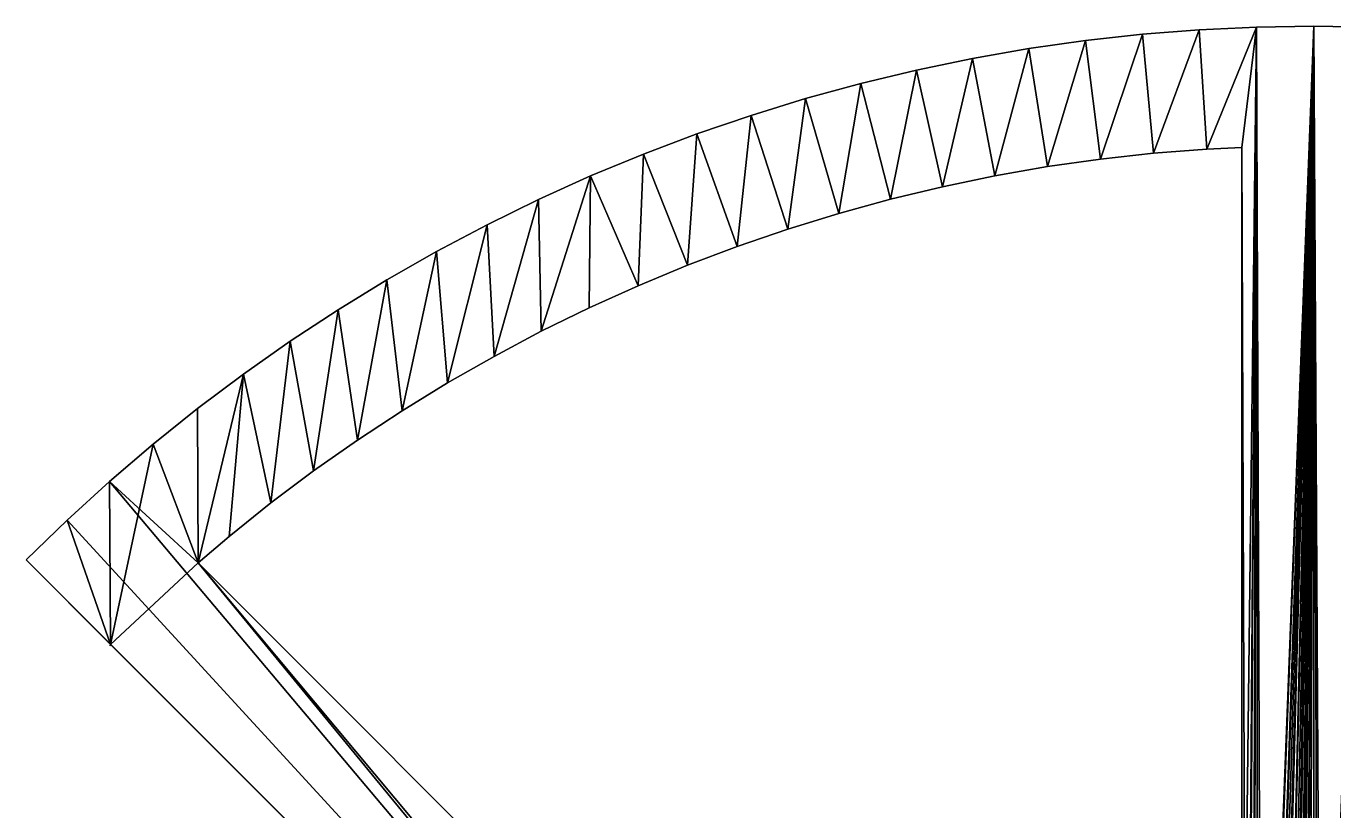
# Model space of a CAD drawing. Header units: metres. Extents: x -108 to 108, y 21 to 152.
# Drawn here: x -107.8 to 1.7, y 86.8 to 152.4 of the extents above; entities that cross this region are included whole.
import ezdxf

# ---------------------------------------------------------------- set-up
doc = ezdxf.new("R2010")
doc.units = ezdxf.units.M

msp = doc.modelspace()

# ---------------------------------------------------------------- linework, layer by layer
at = {"layer": 'Layer0'}
msp.add_line((-100.69, 100.69, 9.9), (-100.8, 100.58, 9.9), dxfattribs=at)

# ---------------------------------------------------------------- meshes
mesh = msp.add_polyface(dxfattribs=at)
corners = [(-89.58, 123.29), (-93.36, 107.5), (-93.41, 120.42), (-90.77, 109.72), (-87.28, 112.52), (-85.66, 126.05), (-83.7, 115.2), (-81.66, 128.68), (-80.04, 117.78), (-77.58, 131.18), (-76.3, 120.23), (-73.42, 133.55), (-72.49, 122.57), (-6, 142.26), (-4.79, 152.32), (-6, 49.54), (-5.62, 39.5), (-5, 39.59), (-4.38, 39.66), (0, 152.4), (-3.75, 39.72), (-3.13, 39.78), (-2.51, 39.82), (-1.88, 39.86), (-1.25, 39.88), (-0.63, 39.9), (0, 39.9), (-104.32, 111.09), (-28.21, 28.21), (-107.76, 107.76), (-100.78, 114.32), (-97.14, 117.43), (-27.5, 41.64), (-9.92, 38.65), (-10.12, 48.86), (-9.35, 49.02), (-9.31, 38.8), (-8.58, 49.16), (-8.09, 39.07), (-7.81, 49.29), (-7.48, 39.19), (-7.03, 49.4), (-6.86, 39.31), (-6.25, 49.51), (-6.24, 39.41)]
mesh.append_faces([[corners[k] for k in face] for face in [(27, 28, 29)]], dxfattribs={"vtx0": -1})
mesh.append_faces([[corners[k] for k in face] for face in [(0, 1, 2), (1, 0, 3), (3, 0, 4), (4, 5, 6), (6, 7, 8), (8, 9, 10), (10, 11, 12), (13, 14, 15), (16, 14, 17), (17, 14, 18), (18, 19, 20), (20, 19, 21), (21, 19, 22), (22, 19, 23), (23, 19, 24), (24, 19, 25), (25, 19, 26)]], dxfattribs={"vtx0": -1, "vtx1": -1})
mesh.append_faces([[corners[k] for k in face] for face in [(15, 14, 16), (28, 30, 1)]], dxfattribs={"vtx0": -1, "vtx1": -1, "vtx2": -1})
mesh.append_faces([[corners[k] for k in face] for face in [(4, 0, 5), (6, 5, 7), (18, 14, 19), (28, 27, 30), (1, 30, 31), (1, 31, 2), (28, 1, 32), (33, 34, 35), (36, 35, 37), (38, 37, 39), (40, 39, 41), (42, 41, 43), (44, 43, 15)]], dxfattribs={"vtx0": -1, "vtx2": -1})
mesh = msp.add_polyface(dxfattribs=at)
corners = [(-100.69, 100.69, 9.9), (-104.32, 111.09, 9.9), (-107.76, 107.76, 9.9), (-100.78, 114.32, 9.9), (-97.14, 117.43, 9.9), (-93.36, 107.5, 9.9), (-21.14, 21.14, 9.9), (-93.41, 120.42, 9.9), (-27.5, 41.64, 9.9), (-10.12, 48.86, 9.9), (-9.69, 28.29, 9.9), (-9.35, 49.02, 9.9), (-9.24, 28.44, 9.9), (-8.58, 49.16, 9.9), (-8.34, 28.71, 9.9), (-7.81, 49.29, 9.9), (-7.44, 28.96, 9.9), (-7.03, 49.4, 9.9), (-6.98, 29.07, 9.9), (-6.25, 49.51, 9.9), (-6.06, 29.28, 9.9), (-6, 49.54, 9.9), (-5.6, 29.37, 9.9), (-6, 142.26, 9.9), (-89.58, 123.29, 9.9), (-90.77, 109.72, 9.9), (-87.28, 112.52, 9.9), (-85.66, 126.05, 9.9), (-83.7, 115.2, 9.9), (-81.66, 128.68, 9.9), (-80.04, 117.78, 9.9), (-4.79, 152.32, 9.9), (-5.14, 29.45, 9.9), (-4.68, 29.53, 9.9), (0, 152.4, 9.9), (-4.21, 29.6, 9.9), (-3.75, 29.66, 9.9), (-3.28, 29.72, 9.9), (-2.81, 29.77, 9.9), (-2.35, 29.81, 9.9), (-1.88, 29.84, 9.9), (-1.5, 34.9, 9.9), (-1.45, 35.29, 9.9), (-1.3, 35.65, 9.9), (-1.06, 35.96, 9.9), (-0.75, 36.2, 9.9), (-0.39, 36.35, 9.9), (0, 36.4, 9.9)]
mesh.append_faces([[corners[k] for k in face] for face in [(0, 1, 2)]], dxfattribs={"vtx0": -1})
mesh.append_faces([[corners[k] for k in face] for face in [(1, 0, 3), (3, 0, 4), (4, 5, 7), (5, 6, 8), (9, 10, 11), (11, 12, 13), (13, 14, 15), (15, 16, 17), (17, 18, 19), (19, 20, 21), (21, 22, 23), (31, 33, 34)]], dxfattribs={"vtx0": -1, "vtx1": -1})
mesh.append_faces([[corners[k] for k in face] for face in [(4, 0, 5), (31, 23, 22), (34, 40, 41)]], dxfattribs={"vtx0": -1, "vtx1": -1, "vtx2": -1})
mesh.append_faces([[corners[k] for k in face] for face in [(5, 0, 6), (5, 24, 7), (24, 5, 25), (24, 25, 26), (27, 26, 28), (29, 28, 30), (31, 22, 32), (31, 32, 33), (34, 33, 35), (34, 35, 36), (34, 36, 37), (34, 37, 38), (34, 38, 39), (34, 39, 40), (34, 41, 42), (34, 42, 43), (34, 43, 44), (34, 44, 45), (34, 45, 46), (34, 46, 47)]], dxfattribs={"vtx0": -1, "vtx2": -1})
mesh = msp.add_polyface(dxfattribs=at)
corners = [(-89.58, 123.29, 9.9), (-87.28, 112.52, 9.9), (-85.66, 126.05, 9.9), (-83.7, 115.2, 9.9), (-81.66, 128.68, 9.9), (-80.04, 117.78, 9.9), (-77.58, 131.18, 9.9), (-76.3, 120.23, 9.9), (-73.42, 133.55, 9.9), (-72.49, 122.57, 9.9), (-69.19, 135.79, 9.9), (-68.6, 124.78, 9.9), (-64.89, 137.9, 9.9), (-64.65, 126.88, 9.9), (-60.53, 139.87, 9.9), (-60.63, 128.85, 9.9), (-56.55, 130.69, 9.9), (-56.1, 141.7, 9.9), (-52.42, 132.4, 9.9), (-51.62, 143.39, 9.9), (-48.24, 133.98, 9.9), (-47.09, 144.94, 9.9), (-44, 135.43, 9.9), (-42.52, 146.35, 9.9), (-39.73, 136.74, 9.9), (-37.9, 147.61, 9.9), (-35.41, 137.93, 9.9), (-33.25, 148.73, 9.9), (-31.06, 138.97, 9.9), (-28.56, 149.7, 9.9), (-26.68, 139.88, 9.9), (-23.84, 150.52, 9.9), (-22.28, 140.65, 9.9), (-19.1, 151.2, 9.9), (-17.85, 141.28, 9.9), (-14.34, 151.72, 9.9), (-13.4, 141.77, 9.9), (-9.57, 152.1, 9.9), (-8.94, 142.12, 9.9), (-4.79, 152.32, 9.9), (-6, 142.26, 9.9)]
mesh.append_faces([[corners[k] for k in face] for face in [(0, 1, 2), (2, 3, 4), (4, 5, 6), (6, 7, 8), (8, 9, 10), (10, 11, 12), (12, 13, 14), (14, 16, 17), (17, 18, 19), (19, 20, 21), (21, 22, 23), (23, 24, 25), (25, 26, 27), (27, 28, 29), (29, 30, 31), (31, 32, 33), (33, 34, 35), (35, 36, 37), (37, 38, 39)]], dxfattribs={"vtx0": -1, "vtx1": -1})
mesh.append_faces([[corners[k] for k in face] for face in [(6, 5, 7), (8, 7, 9), (10, 9, 11), (12, 11, 13), (14, 13, 15), (14, 15, 16), (17, 16, 18), (19, 18, 20), (21, 20, 22), (23, 22, 24), (25, 24, 26), (27, 26, 28), (29, 28, 30), (31, 30, 32), (33, 32, 34), (35, 34, 36), (37, 36, 38), (39, 38, 40)]], dxfattribs={"vtx0": -1, "vtx2": -1})
mesh = msp.add_polyface(dxfattribs=at)
corners = [(-80.04, 117.78), (-81.66, 128.68), (-77.58, 131.18), (-76.3, 120.23), (-73.42, 133.55), (-72.49, 122.57), (-69.19, 135.79), (-68.6, 124.78), (-64.89, 137.9), (-64.65, 126.88), (-60.53, 139.87), (-60.63, 128.85), (-56.55, 130.69), (-56.1, 141.7), (-52.42, 132.4), (-51.62, 143.39), (-48.24, 133.98), (-47.09, 144.94), (-44, 135.43), (-42.52, 146.35), (-39.73, 136.74), (-37.9, 147.61), (-35.41, 137.93), (-33.25, 148.73), (-31.06, 138.97), (-28.56, 149.7), (-26.68, 139.88), (-23.84, 150.52), (-22.28, 140.65), (-19.1, 151.2), (-17.85, 141.28), (-14.34, 151.72), (-13.4, 141.77), (-9.57, 152.1), (-8.94, 142.12), (-4.79, 152.32), (-6, 142.26)]
mesh.append_faces([[corners[k] for k in face] for face in [(5, 6, 7), (7, 8, 9), (9, 10, 11), (11, 10, 12), (12, 13, 14), (14, 15, 16), (16, 17, 18), (18, 19, 20), (20, 21, 22), (22, 23, 24), (24, 25, 26), (26, 27, 28), (28, 29, 30), (30, 31, 32), (32, 33, 34), (34, 35, 36)]], dxfattribs={"vtx0": -1, "vtx1": -1})
mesh.append_faces([[corners[k] for k in face] for face in [(0, 1, 2), (3, 2, 4), (5, 4, 6), (7, 6, 8), (9, 8, 10), (12, 10, 13), (14, 13, 15), (16, 15, 17), (18, 17, 19), (20, 19, 21), (22, 21, 23), (24, 23, 25), (26, 25, 27), (28, 27, 29), (30, 29, 31), (32, 31, 33), (34, 33, 35)]], dxfattribs={"vtx0": -1, "vtx2": -1})
mesh = msp.add_polyface(dxfattribs=at)
corners = [(-9.57, 152.1, 9.9), (-4.79, 152.32), (-9.57, 152.1), (-4.79, 152.32, 9.9)]
mesh.append_faces([[corners[k] for k in face] for face in [(0, 1, 2), (1, 0, 3)]], dxfattribs={"vtx0": -1})
mesh = msp.add_polyface(dxfattribs=at)
corners = [(-4.79, 152.32, 9.9), (0, 152.4), (-4.79, 152.32), (0, 152.4, 9.9)]
mesh.append_faces([[corners[k] for k in face] for face in [(0, 1, 2), (1, 0, 3)]], dxfattribs={"vtx0": -1})
mesh = msp.add_polyface(dxfattribs=at)
corners = [(0, 39.9), (0, 152.4), (0.63, 39.9), (4.79, 152.32), (1.25, 39.88), (1.88, 39.86), (2.51, 39.82), (3.13, 39.78), (3.75, 39.72), (4.38, 39.66), (5, 39.59), (6, 142.26), (9.57, 152.1), (5.62, 39.5), (8.94, 142.12), (13.4, 141.77), (14.34, 151.72), (17.85, 141.28), (19.1, 151.2), (22.28, 140.65), (23.84, 150.52), (26.68, 139.88), (28.56, 149.7), (31.06, 138.97), (33.25, 148.73), (35.41, 137.93), (37.9, 147.61), (39.73, 136.74), (42.52, 146.35), (6, 49.54), (6.24, 39.41), (6.25, 49.51), (6.86, 39.31), (7.03, 49.4), (7.48, 39.19), (7.81, 49.29), (8.09, 39.07), (8.58, 49.16), (8.7, 38.94), (9.35, 49.02)]
mesh.append_faces([[corners[k] for k in face] for face in [(0, 1, 2), (2, 3, 4), (4, 3, 5), (5, 3, 6), (6, 3, 7), (7, 3, 8), (8, 3, 9), (9, 3, 10), (10, 11, 13), (11, 12, 14), (14, 12, 15), (15, 16, 17), (17, 18, 19), (19, 20, 21), (21, 22, 23), (23, 24, 25), (25, 26, 27), (29, 13, 11)]], dxfattribs={"vtx0": -1, "vtx1": -1})
mesh.append_faces([[corners[k] for k in face] for face in [(10, 3, 11)]], dxfattribs={"vtx0": -1, "vtx1": -1, "vtx2": -1})
mesh.append_faces([[corners[k] for k in face] for face in [(2, 1, 3), (11, 3, 12), (15, 12, 16), (17, 16, 18), (19, 18, 20), (21, 20, 22), (23, 22, 24), (25, 24, 26), (27, 26, 28), (30, 29, 31), (32, 31, 33), (34, 33, 35), (36, 35, 37), (38, 37, 39)]], dxfattribs={"vtx0": -1, "vtx2": -1})
mesh = msp.add_polyface(dxfattribs=at)
corners = [(6, 49.54, 9.9), (6.06, 29.28, 9.9), (6.25, 49.51, 9.9), (27.5, 41.64, 9.9), (21.14, 21.14, 9.9), (100.69, 100.69, 9.9), (21.25, 45.15, 9.9), (21.95, 44.81, 9.9), (22.65, 44.46, 9.9), (23.35, 44.1, 9.9), (24.04, 43.73, 9.9), (24.72, 43.35, 9.9), (93.36, 107.5, 9.9), (93.41, 120.42, 9.9), (97.14, 117.43, 9.9), (100.78, 114.32, 9.9), (107.76, 107.76, 9.9), (104.32, 111.09, 9.9), (0, 152.4, 9.9), (0, 36.4, 9.9), (0.39, 36.35, 9.9), (4.79, 152.32, 9.9), (0.75, 36.2, 9.9), (1.06, 35.96, 9.9), (1.3, 35.65, 9.9), (1.45, 35.29, 9.9), (1.5, 34.9, 9.9), (1.88, 29.84, 9.9), (2.35, 29.81, 9.9), (2.81, 29.77, 9.9), (3.28, 29.72, 9.9), (3.75, 29.66, 9.9), (4.21, 29.6, 9.9), (4.68, 29.53, 9.9), (5.14, 29.45, 9.9), (6, 142.26, 9.9), (5.6, 29.37, 9.9), (81.66, 128.68, 9.9), (80.04, 117.78, 9.9), (83.7, 115.2, 9.9), (85.66, 126.05, 9.9), (87.28, 112.52, 9.9), (89.58, 123.29, 9.9), (90.77, 109.72, 9.9)]
mesh.append_faces([[corners[k] for k in face] for face in [(15, 16, 17)]], dxfattribs={"vtx0": -1})
mesh.append_faces([[corners[k] for k in face] for face in [(0, 1, 2), (6, 3, 7), (7, 3, 8), (8, 3, 9), (9, 3, 10), (10, 3, 11), (3, 5, 12), (13, 5, 14), (14, 5, 15), (18, 20, 21), (35, 36, 0), (42, 43, 13)]], dxfattribs={"vtx0": -1, "vtx1": -1})
mesh.append_faces([[corners[k] for k in face] for face in [(12, 5, 13), (21, 26, 27), (21, 34, 35)]], dxfattribs={"vtx0": -1, "vtx1": -1, "vtx2": -1})
mesh.append_faces([[corners[k] for k in face] for face in [(3, 4, 5), (15, 5, 16), (18, 19, 20), (21, 20, 22), (21, 22, 23), (21, 23, 24), (21, 24, 25), (21, 25, 26), (21, 27, 28), (21, 28, 29), (21, 29, 30), (21, 30, 31), (21, 31, 32), (21, 32, 33), (21, 33, 34), (35, 34, 36), (37, 38, 39), (40, 39, 41), (42, 41, 43), (13, 43, 12)]], dxfattribs={"vtx0": -1, "vtx2": -1})
mesh = msp.add_polyface(dxfattribs=at)
corners = [(0, 152.4, 9.9), (4.79, 152.32), (0, 152.4), (4.79, 152.32, 9.9)]
mesh.append_faces([[corners[k] for k in face] for face in [(0, 1, 2), (1, 0, 3)]], dxfattribs={"vtx0": -1})
mesh = msp.add_polyface(dxfattribs=at)
corners = [(-23.84, 150.52, 9.9), (-19.1, 151.2), (-23.84, 150.52), (-19.1, 151.2, 9.9)]
mesh.append_faces([[corners[k] for k in face] for face in [(0, 1, 2), (1, 0, 3)]], dxfattribs={"vtx0": -1})
mesh = msp.add_polyface(dxfattribs=at)
corners = [(-19.1, 151.2, 9.9), (-14.34, 151.72), (-19.1, 151.2), (-14.34, 151.72, 9.9)]
mesh.append_faces([[corners[k] for k in face] for face in [(0, 1, 2), (1, 0, 3)]], dxfattribs={"vtx0": -1})
mesh = msp.add_polyface(dxfattribs=at)
corners = [(-14.34, 151.72, 9.9), (-9.57, 152.1), (-14.34, 151.72), (-9.57, 152.1, 9.9)]
mesh.append_faces([[corners[k] for k in face] for face in [(0, 1, 2), (1, 0, 3)]], dxfattribs={"vtx0": -1})
mesh = msp.add_polyface(dxfattribs=at)
corners = [(-28.56, 149.7, 9.9), (-23.84, 150.52), (-28.56, 149.7), (-23.84, 150.52, 9.9)]
mesh.append_faces([[corners[k] for k in face] for face in [(0, 1, 2), (1, 0, 3)]], dxfattribs={"vtx0": -1})
mesh = msp.add_polyface(dxfattribs=at)
corners = [(-33.25, 148.73, 9.9), (-28.56, 149.7), (-33.25, 148.73), (-28.56, 149.7, 9.9)]
mesh.append_faces([[corners[k] for k in face] for face in [(0, 1, 2), (1, 0, 3)]], dxfattribs={"vtx0": -1})
mesh = msp.add_polyface(dxfattribs=at)
corners = [(-37.9, 147.61, 9.9), (-33.25, 148.73), (-37.9, 147.61), (-33.25, 148.73, 9.9)]
mesh.append_faces([[corners[k] for k in face] for face in [(0, 1, 2), (1, 0, 3)]], dxfattribs={"vtx0": -1})
mesh = msp.add_polyface(dxfattribs=at)
corners = [(-42.52, 146.35, 9.9), (-37.9, 147.61), (-42.52, 146.35), (-37.9, 147.61, 9.9)]
mesh.append_faces([[corners[k] for k in face] for face in [(0, 1, 2), (1, 0, 3)]], dxfattribs={"vtx0": -1})
mesh = msp.add_polyface(dxfattribs=at)
corners = [(-47.09, 144.94, 9.9), (-42.52, 146.35), (-47.09, 144.94), (-42.52, 146.35, 9.9)]
mesh.append_faces([[corners[k] for k in face] for face in [(0, 1, 2), (1, 0, 3)]], dxfattribs={"vtx0": -1})
mesh = msp.add_polyface(dxfattribs=at)
corners = [(-51.62, 143.39, 9.9), (-47.09, 144.94), (-51.62, 143.39), (-47.09, 144.94, 9.9)]
mesh.append_faces([[corners[k] for k in face] for face in [(0, 1, 2), (1, 0, 3)]], dxfattribs={"vtx0": -1})
mesh = msp.add_polyface(dxfattribs=at)
corners = [(-56.1, 141.7, 9.9), (-51.62, 143.39), (-56.1, 141.7), (-51.62, 143.39, 9.9)]
mesh.append_faces([[corners[k] for k in face] for face in [(0, 1, 2), (1, 0, 3)]], dxfattribs={"vtx0": -1})
mesh = msp.add_polyface(dxfattribs=at)
corners = [(-60.53, 139.87, 9.9), (-56.1, 141.7), (-60.53, 139.87), (-56.1, 141.7, 9.9)]
mesh.append_faces([[corners[k] for k in face] for face in [(0, 1, 2), (1, 0, 3)]], dxfattribs={"vtx0": -1})
mesh = msp.add_polyface(dxfattribs=at)
corners = [(-17.85, 141.28, 9.9), (-22.28, 140.65), (-17.85, 141.28), (-22.28, 140.65, 9.9)]
mesh.append_faces([[corners[k] for k in face] for face in [(0, 1, 2), (1, 0, 3)]], dxfattribs={"vtx0": -1})
mesh = msp.add_polyface(dxfattribs=at)
corners = [(-13.4, 141.77, 9.9), (-17.85, 141.28), (-13.4, 141.77), (-17.85, 141.28, 9.9)]
mesh.append_faces([[corners[k] for k in face] for face in [(0, 1, 2), (1, 0, 3)]], dxfattribs={"vtx0": -1})
mesh = msp.add_polyface(dxfattribs=at)
corners = [(-8.94, 142.12, 9.9), (-13.4, 141.77), (-8.94, 142.12), (-13.4, 141.77, 9.9)]
mesh.append_faces([[corners[k] for k in face] for face in [(0, 1, 2), (1, 0, 3)]], dxfattribs={"vtx0": -1})
mesh = msp.add_polyface(dxfattribs=at)
corners = [(-6, 142.26, 9.9), (-8.94, 142.12), (-6, 142.26), (-8.94, 142.12, 9.9)]
mesh.append_faces([[corners[k] for k in face] for face in [(0, 1, 2), (1, 0, 3)]], dxfattribs={"vtx0": -1})
mesh = msp.add_polyface(dxfattribs=at)
corners = [(-6, 142.26, 9.9), (-6, 49.54), (-6, 49.54, 9.9), (-6, 142.26)]
mesh.append_faces([[corners[k] for k in face] for face in [(0, 1, 2), (1, 0, 3)]], dxfattribs={"vtx0": -1})
mesh = msp.add_polyface(dxfattribs=at)
corners = [(-22.28, 140.65, 9.9), (-26.68, 139.88), (-22.28, 140.65), (-26.68, 139.88, 9.9)]
mesh.append_faces([[corners[k] for k in face] for face in [(0, 1, 2), (1, 0, 3)]], dxfattribs={"vtx0": -1})
mesh = msp.add_polyface(dxfattribs=at)
corners = [(-64.89, 137.9, 9.9), (-60.53, 139.87), (-64.89, 137.9), (-60.53, 139.87, 9.9)]
mesh.append_faces([[corners[k] for k in face] for face in [(0, 1, 2), (1, 0, 3)]], dxfattribs={"vtx0": -1})
mesh = msp.add_polyface(dxfattribs=at)
corners = [(-26.68, 139.88, 9.9), (-31.06, 138.97), (-26.68, 139.88), (-31.06, 138.97, 9.9)]
mesh.append_faces([[corners[k] for k in face] for face in [(0, 1, 2), (1, 0, 3)]], dxfattribs={"vtx0": -1})
mesh = msp.add_polyface(dxfattribs=at)
corners = [(-35.41, 137.93, 9.9), (-39.73, 136.74), (-35.41, 137.93), (-39.73, 136.74, 9.9)]
mesh.append_faces([[corners[k] for k in face] for face in [(0, 1, 2), (1, 0, 3)]], dxfattribs={"vtx0": -1})
mesh = msp.add_polyface(dxfattribs=at)
corners = [(-31.06, 138.97, 9.9), (-35.41, 137.93), (-31.06, 138.97), (-35.41, 137.93, 9.9)]
mesh.append_faces([[corners[k] for k in face] for face in [(0, 1, 2), (1, 0, 3)]], dxfattribs={"vtx0": -1})
mesh = msp.add_polyface(dxfattribs=at)
corners = [(-69.19, 135.79, 9.9), (-64.89, 137.9), (-69.19, 135.79), (-64.89, 137.9, 9.9)]
mesh.append_faces([[corners[k] for k in face] for face in [(0, 1, 2), (1, 0, 3)]], dxfattribs={"vtx0": -1})
mesh = msp.add_polyface(dxfattribs=at)
corners = [(-73.42, 133.55, 9.9), (-69.19, 135.79), (-73.42, 133.55), (-69.19, 135.79, 9.9)]
mesh.append_faces([[corners[k] for k in face] for face in [(0, 1, 2), (1, 0, 3)]], dxfattribs={"vtx0": -1})
mesh = msp.add_polyface(dxfattribs=at)
corners = [(-39.73, 136.74, 9.9), (-44, 135.43), (-39.73, 136.74), (-44, 135.43, 9.9)]
mesh.append_faces([[corners[k] for k in face] for face in [(0, 1, 2), (1, 0, 3)]], dxfattribs={"vtx0": -1})
mesh = msp.add_polyface(dxfattribs=at)
corners = [(-44, 135.43, 9.9), (-48.24, 133.98), (-44, 135.43), (-48.24, 133.98, 9.9)]
mesh.append_faces([[corners[k] for k in face] for face in [(0, 1, 2), (1, 0, 3)]], dxfattribs={"vtx0": -1})
mesh = msp.add_polyface(dxfattribs=at)
corners = [(-77.58, 131.18, 9.9), (-73.42, 133.55), (-77.58, 131.18), (-73.42, 133.55, 9.9)]
mesh.append_faces([[corners[k] for k in face] for face in [(0, 1, 2), (1, 0, 3)]], dxfattribs={"vtx0": -1})
mesh = msp.add_polyface(dxfattribs=at)
corners = [(-48.24, 133.98, 9.9), (-52.42, 132.4), (-48.24, 133.98), (-52.42, 132.4, 9.9)]
mesh.append_faces([[corners[k] for k in face] for face in [(0, 1, 2), (1, 0, 3)]], dxfattribs={"vtx0": -1})
mesh = msp.add_polyface(dxfattribs=at)
corners = [(-52.42, 132.4, 9.9), (-56.55, 130.69), (-52.42, 132.4), (-56.55, 130.69, 9.9)]
mesh.append_faces([[corners[k] for k in face] for face in [(0, 1, 2), (1, 0, 3)]], dxfattribs={"vtx0": -1})
mesh = msp.add_polyface(dxfattribs=at)
corners = [(-81.66, 128.68, 9.9), (-77.58, 131.18), (-81.66, 128.68), (-77.58, 131.18, 9.9)]
mesh.append_faces([[corners[k] for k in face] for face in [(0, 1, 2), (1, 0, 3)]], dxfattribs={"vtx0": -1})
mesh = msp.add_polyface(dxfattribs=at)
corners = [(-56.55, 130.69, 9.9), (-60.63, 128.85), (-56.55, 130.69), (-60.63, 128.85, 9.9)]
mesh.append_faces([[corners[k] for k in face] for face in [(0, 1, 2), (1, 0, 3)]], dxfattribs={"vtx0": -1})
mesh = msp.add_polyface(dxfattribs=at)
corners = [(-85.66, 126.05, 9.9), (-81.66, 128.68), (-85.66, 126.05), (-81.66, 128.68, 9.9)]
mesh.append_faces([[corners[k] for k in face] for face in [(0, 1, 2), (1, 0, 3)]], dxfattribs={"vtx0": -1})
mesh = msp.add_polyface(dxfattribs=at)
corners = [(-60.63, 128.85, 9.9), (-64.65, 126.88), (-60.63, 128.85), (-64.65, 126.88, 9.9)]
mesh.append_faces([[corners[k] for k in face] for face in [(0, 1, 2), (1, 0, 3)]], dxfattribs={"vtx0": -1})
mesh = msp.add_polyface(dxfattribs=at)
corners = [(-89.58, 123.29, 9.9), (-85.66, 126.05), (-89.58, 123.29), (-85.66, 126.05, 9.9)]
mesh.append_faces([[corners[k] for k in face] for face in [(0, 1, 2), (1, 0, 3)]], dxfattribs={"vtx0": -1})
mesh = msp.add_polyface(dxfattribs=at)
corners = [(-64.65, 126.88, 9.9), (-68.6, 124.78), (-64.65, 126.88), (-68.6, 124.78, 9.9)]
mesh.append_faces([[corners[k] for k in face] for face in [(0, 1, 2), (1, 0, 3)]], dxfattribs={"vtx0": -1})
mesh = msp.add_polyface(dxfattribs=at)
corners = [(-68.6, 124.78, 9.9), (-72.49, 122.57), (-68.6, 124.78), (-72.49, 122.57, 9.9)]
mesh.append_faces([[corners[k] for k in face] for face in [(0, 1, 2), (1, 0, 3)]], dxfattribs={"vtx0": -1})
mesh = msp.add_polyface(dxfattribs=at)
corners = [(-93.41, 120.42, 9.9), (-89.58, 123.29), (-93.41, 120.42), (-89.58, 123.29, 9.9)]
mesh.append_faces([[corners[k] for k in face] for face in [(0, 1, 2), (1, 0, 3)]], dxfattribs={"vtx0": -1})
mesh = msp.add_polyface(dxfattribs=at)
corners = [(-72.49, 122.57, 9.9), (-76.3, 120.23), (-72.49, 122.57), (-76.3, 120.23, 9.9)]
mesh.append_faces([[corners[k] for k in face] for face in [(0, 1, 2), (1, 0, 3)]], dxfattribs={"vtx0": -1})
mesh = msp.add_polyface(dxfattribs=at)
corners = [(-97.14, 117.43, 9.9), (-93.41, 120.42), (-97.14, 117.43), (-93.41, 120.42, 9.9)]
mesh.append_faces([[corners[k] for k in face] for face in [(0, 1, 2), (1, 0, 3)]], dxfattribs={"vtx0": -1})
mesh = msp.add_polyface(dxfattribs=at)
corners = [(-76.3, 120.23, 9.9), (-80.04, 117.78), (-76.3, 120.23), (-80.04, 117.78, 9.9)]
mesh.append_faces([[corners[k] for k in face] for face in [(0, 1, 2), (1, 0, 3)]], dxfattribs={"vtx0": -1})
mesh = msp.add_polyface(dxfattribs=at)
corners = [(-100.78, 114.32, 9.9), (-97.14, 117.43), (-100.78, 114.32), (-97.14, 117.43, 9.9)]
mesh.append_faces([[corners[k] for k in face] for face in [(0, 1, 2), (1, 0, 3)]], dxfattribs={"vtx0": -1})
mesh = msp.add_polyface(dxfattribs=at)
corners = [(-80.04, 117.78, 9.9), (-83.7, 115.2), (-80.04, 117.78), (-83.7, 115.2, 9.9)]
mesh.append_faces([[corners[k] for k in face] for face in [(0, 1, 2), (1, 0, 3)]], dxfattribs={"vtx0": -1})
mesh = msp.add_polyface(dxfattribs=at)
corners = [(-83.7, 115.2, 9.9), (-87.28, 112.52), (-83.7, 115.2), (-87.28, 112.52, 9.9)]
mesh.append_faces([[corners[k] for k in face] for face in [(0, 1, 2), (1, 0, 3)]], dxfattribs={"vtx0": -1})
mesh = msp.add_polyface(dxfattribs=at)
corners = [(-104.32, 111.09, 9.9), (-100.78, 114.32), (-104.32, 111.09), (-100.78, 114.32, 9.9)]
mesh.append_faces([[corners[k] for k in face] for face in [(0, 1, 2), (1, 0, 3)]], dxfattribs={"vtx0": -1})
mesh = msp.add_polyface(dxfattribs=at)
corners = [(-87.28, 112.52, 9.9), (-90.77, 109.72), (-87.28, 112.52), (-90.77, 109.72, 9.9)]
mesh.append_faces([[corners[k] for k in face] for face in [(0, 1, 2), (1, 0, 3)]], dxfattribs={"vtx0": -1})
mesh = msp.add_polyface(dxfattribs=at)
corners = [(-107.76, 107.76, 9.9), (-104.32, 111.09), (-107.76, 107.76), (-104.32, 111.09, 9.9)]
mesh.append_faces([[corners[k] for k in face] for face in [(0, 1, 2), (1, 0, 3)]], dxfattribs={"vtx0": -1})
mesh = msp.add_polyface(dxfattribs=at)
corners = [(-90.77, 109.72, 9.9), (-93.36, 107.5), (-90.77, 109.72), (-93.36, 107.5, 9.9)]
mesh.append_faces([[corners[k] for k in face] for face in [(0, 1, 2), (1, 0, 3)]], dxfattribs={"vtx0": -1})
mesh = msp.add_polyface(dxfattribs=at)
corners = [(-28.21, 28.21, 5.1), (-107.76, 107.76), (-28.21, 28.21), (-107.76, 107.76, 9.9), (-21.14, 21.14, 5.1), (-21.14, 21.14, 9.9), (-100.69, 100.69, 9.9)]
mesh.append_faces([[corners[k] for k in face] for face in [(0, 1, 2), (3, 5, 6)]], dxfattribs={"vtx0": -1})
mesh.append_faces([[corners[k] for k in face] for face in [(1, 0, 3)]], dxfattribs={"vtx0": -1, "vtx1": -1})
mesh.append_faces([[corners[k] for k in face] for face in [(3, 0, 4), (3, 4, 5)]], dxfattribs={"vtx0": -1, "vtx2": -1})
mesh = msp.add_polyface(dxfattribs=at)
corners = [(-93.36, 107.5, 9.9), (-27.5, 41.64), (-93.36, 107.5), (-27.5, 41.64, 9.9)]
mesh.append_faces([[corners[k] for k in face] for face in [(0, 1, 2), (1, 0, 3)]], dxfattribs={"vtx0": -1})

doc.saveas('drawing.dxf')
